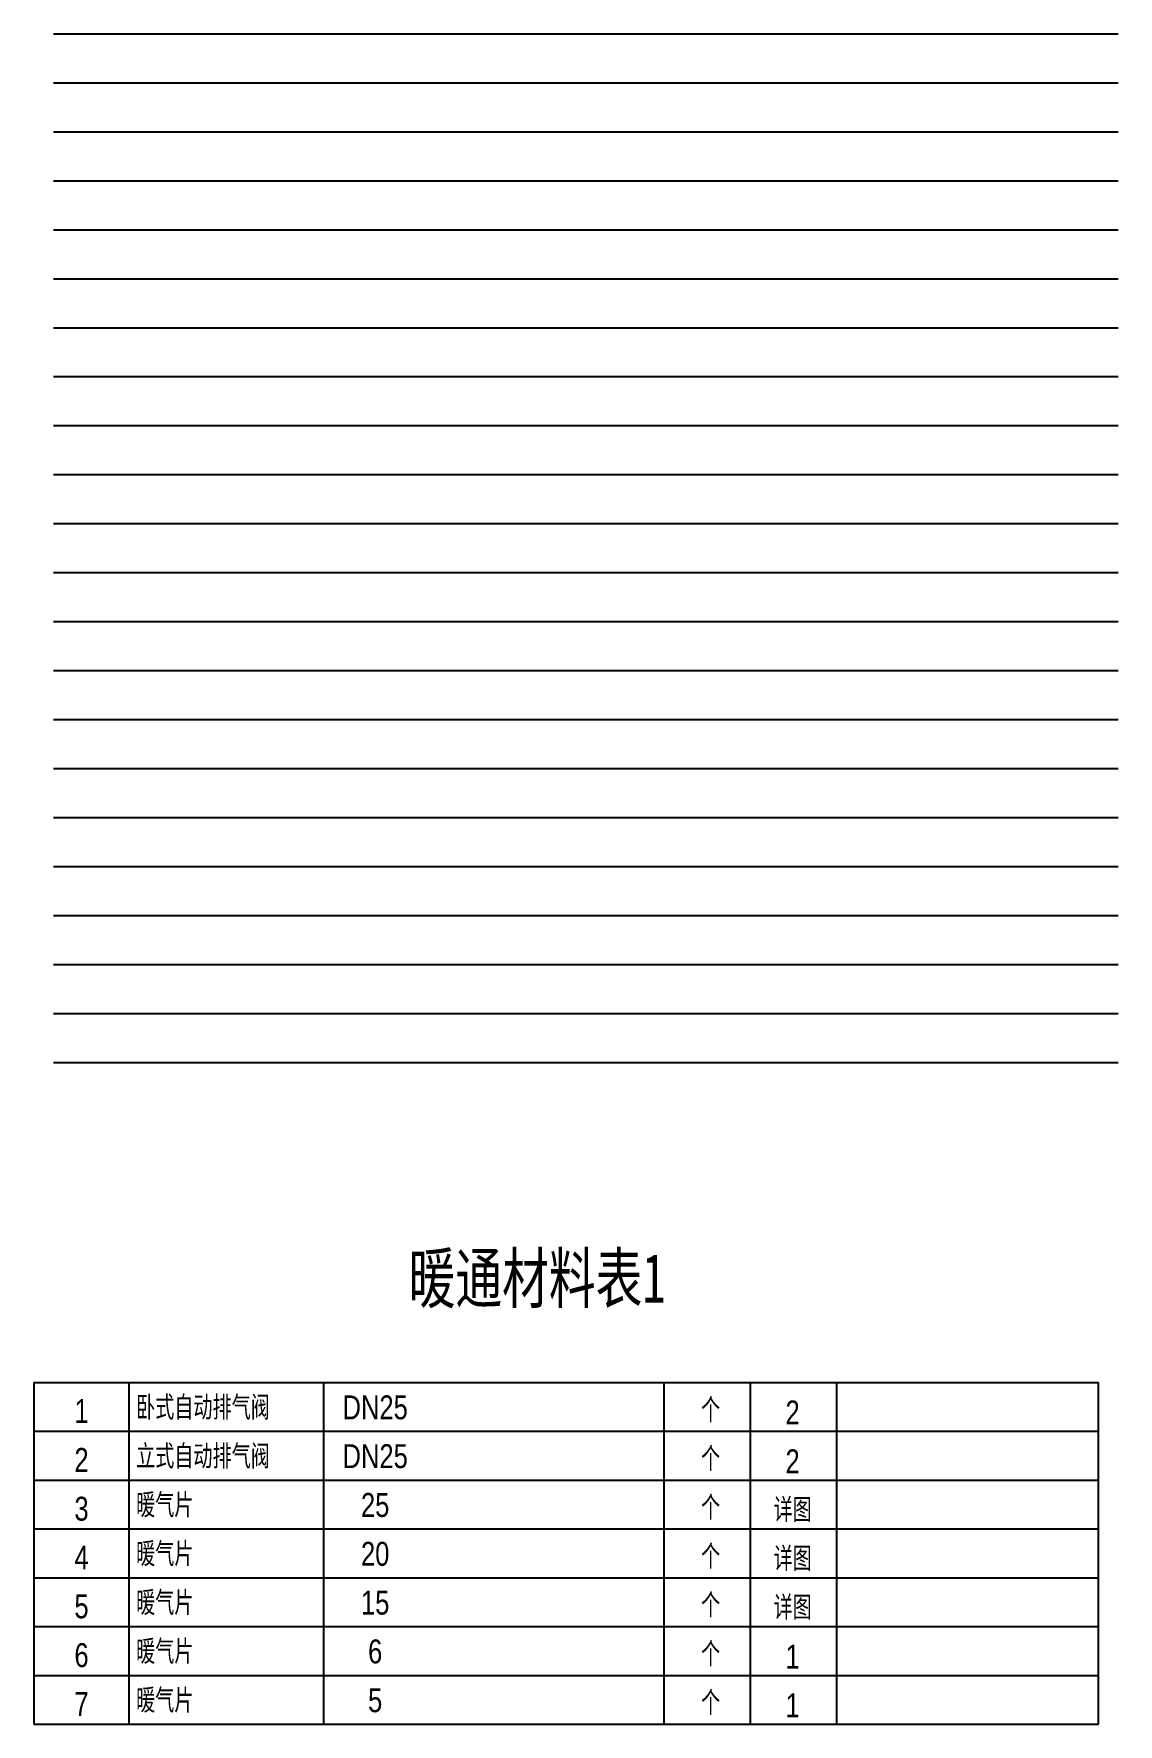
# Model space of a CAD drawing. Extents: x -37230 to 424755, y -141014 to 127947.
# Drawn here: x 20546 to 38264, y 12211 to 39821 of the extents above; entities that cross this region are included whole.
import ezdxf
from ezdxf.enums import TextEntityAlignment as Align

# ---------------------------------------------------------------- set-up
doc = ezdxf.new("R2010")
doc.units = 0
doc.header["$LTSCALE"] = 1000
doc.header["$MEASUREMENT"] = 0
doc.layers.add('310', color=7, linetype='Continuous')
doc.layers.add('暖--文字', color=3, linetype='Continuous')
doc.styles.add('_HZTXT', font='hh.shx', dxfattribs={"width": 0.8, "bigfont": 'hztxt.shx'})
doc.styles.add('DHGSXTK1', font='', dxfattribs={"width": 0.714, "height": 3})
doc.styles.get('DHGSXTK1').set_extended_font_data('FangSong_GB2312')

msp = doc.modelspace()

# ---------------------------------------------------------------- linework, layer by layer
at = {"color": 8}
for p, q in [((20870.8, 39821.3), (38263.8, 39821.3)), ((20870.8, 39021.3), (38263.8, 39021.3)), ((20870.8, 38221.3), (38263.8, 38221.3)), ((20870.8, 37421.3), (38263.8, 37421.3)), ((20870.8, 36621.3), (38263.8, 36621.3)), ((20870.8, 35821.3), (38263.8, 35821.3)), ((20870.8, 35021.3), (38263.8, 35021.3)), ((20870.8, 34221.3), (38263.8, 34221.3)), ((20870.8, 33421.3), (38263.8, 33421.3)), ((20870.8, 32621.3), (38263.8, 32621.3)), ((20870.8, 31821.3), (38263.8, 31821.3)), ((20870.8, 31021.3), (38263.8, 31021.3)), ((20870.8, 30221.3), (38263.8, 30221.3)), ((20870.8, 29421.3), (38263.8, 29421.3)), ((20870.8, 28621.3), (38263.8, 28621.3)), ((20870.8, 27821.3), (38263.8, 27821.3)), ((20870.8, 27021.3), (38263.8, 27021.3)), ((20870.8, 26221.3), (38263.8, 26221.3)), ((20870.8, 25421.3), (38263.8, 25421.3)), ((20870.8, 24621.3), (38263.8, 24621.3)), ((20870.8, 24621.3), (38263.8, 24621.3)), ((20870.8, 24621.3), (38263.8, 24621.3)), ((20870.8, 23821.3), (38263.8, 23821.3)), ((20870.8, 23021.3), (38263.8, 23021.3))]:
    msp.add_line(p, q, dxfattribs=at)
at = {"color": 4}
for p, q in [((20546.3, 17792.4), (37939.3, 17792.4)), ((37939.3, 12210.9), (37939.3, 17792.4)), ((20546.3, 16995), (37939.3, 16995)), ((20546.3, 16197.7), (37939.3, 16197.7)), ((20546.3, 16197.7), (37939.3, 16197.7)), ((20546.3, 15400.3), (37939.3, 15400.3)), ((20546.3, 14602.9), (37939.3, 14602.9)), ((20546.3, 13805.6), (37939.3, 13805.6)), ((20546.3, 13008.2), (37939.3, 13008.2)), ((20546.3, 13008.2), (37939.3, 13008.2)), ((20546.3, 12210.9), (37939.3, 12210.9))]:
    msp.add_line(p, q, dxfattribs=at)
at = {"layer": '暖--文字', "color": 8}
msp.add_line((20870.8, 39821.3), (38263.8, 39821.3), dxfattribs=at)
at = {"layer": '暖--文字', "color": 3}
for p, q in [((20546.3, 17792.4, -2801.3), (20546.3, 12210.9, -3833.4)), ((22104.8, 12210.9), (22104.8, 17792.4)), ((25284.9, 12210.9), (25284.9, 17792.4)), ((30846.2, 12210.9), (30846.2, 17792.4)), ((32256.9, 12210.9), (32256.9, 17792.4)), ((33667.7, 12210.9), (33667.7, 17792.4))]:
    msp.add_line(p, q, dxfattribs=at)

# ---------------------------------------------------------------- texts
at = {"layer": '310', "color": 4, "style": 'DHGSXTK1', "width": 0.7}
msp.add_text('暖通材料表1', height=800, dxfattribs=at).set_placement((26670.1, 19095.1, -342.3))
at = {"layer": '暖--文字', "color": 3, "style": '_HZTXT', "width": 0.8}
for s, p in [('1', (21326.2, 17130.2)), ('DN25', (26123.8, 17191.2)), ('个', (31604.9, 17143.5)), ('2', (32944.3, 17107.2)), ('2', (21326.2, 16332.8)), ('DN25', (26123.8, 16393.8)), ('个', (31604.9, 16346.1)), ('2', (32944.3, 16309.8)), ('3', (21326.2, 15535.5)), ('25', (26123.8, 15596.5)), ('个', (31604.9, 15548.8)), ('详图', (32944.3, 15512.5)), ('20', (26123.8, 14799.1)), ('4', (21326.2, 14738.1)), ('个', (31604.9, 14751.4)), ('详图', (32944.3, 14715.1)), ('15', (26123.8, 14001.8)), ('个', (31604.9, 13954)), ('5', (21326.2, 13940.8)), ('详图', (32944.3, 13917.8)), ('6', (21326.2, 13143.4)), ('6', (26123.8, 13204.4)), ('个', (31604.9, 13156.7)), ('1', (32944.3, 13120.4)), ('7', (21326.2, 12346.1)), ('5', (26123.8, 12407)), ('个', (31604.9, 12359.3)), ('1', (32944.3, 12323))]:
    msp.add_text(s, height=390.3, dxfattribs=at).set_placement(p, align=Align.CENTER)
for s, p in [('卧式自动排气阀', (22217.3, 17184.2, -5141.2)), ('立式自动排气阀', (22217.3, 16386.8, -5141.2)), ('暖气片', (22217.3, 15589.5, -5141.2)), ('暖气片', (22217.3, 14792.1, -5141.2)), ('暖气片', (22217.3, 13994.8, -5141.2)), ('暖气片', (22217.3, 13197.4, -5141.2)), ('暖气片', (22217.3, 12400, -5141.2))]:
    msp.add_text(s, height=390.3, dxfattribs=at).set_placement(p)

doc.saveas('drawing.dxf')
